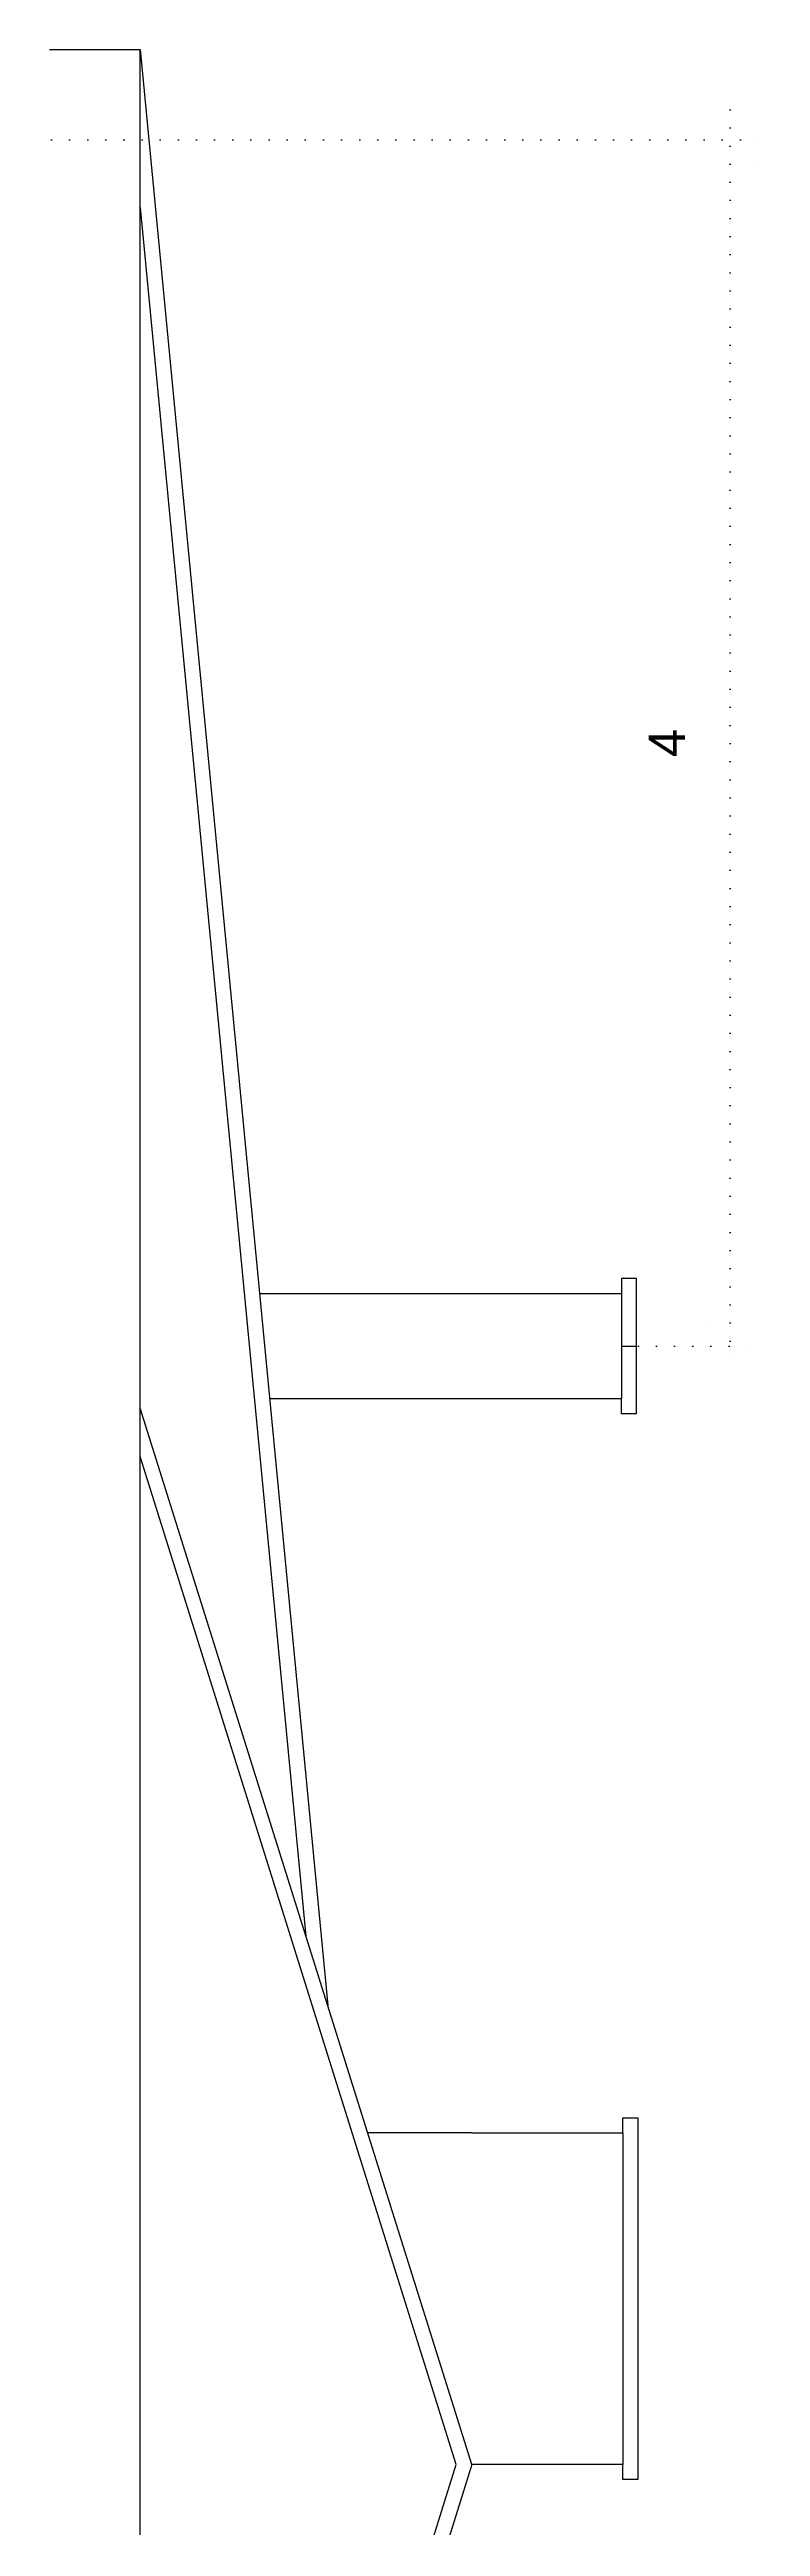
# Model space of a CAD drawing. Header units: millimetres. Extents: x -6247 to 53319, y -9113 to 41204.
# Drawn here: x 938 to 3295, y 19592 to 27814 of the extents above; entities that cross this region are included whole.
import ezdxf

# ---------------------------------------------------------------- set-up
doc = ezdxf.new("R2010")
doc.units = ezdxf.units.MM
doc.linetypes.add('ACAD_ISO07W100', pattern=[3, 0, -3])
doc.styles.get("Standard").update_dxf_attribs({"font": 'Arial.ttf', "height": 120})
doc.dimstyles.new('ISO-25', dxfattribs={"dimscale": 10, "dimtxt": 2.5, "dimasz": 15, "dimexe": 10, "dimexo": 0.625, "dimgap": 15, "dimtad": 1, "dimlfac": 0.001, "dimtxsty": 'Standard', "dimblk": 'OBLIQUE', "dimblk1": 'OBLIQUE', "dimblk2": 'OBLIQUE', "dimcen": 20, "dimdle": 10, "dimadec": 0, "dimazin": 0, "dimtfac": 1, "dimtmove": 0, "dimatfit": 3, "dimldrblk": 'OPEN90', "dimfxl": 1, "dimarcsym": 0})

# ---------------------------------------------------------------- blocks, each defined once
blk = doc.blocks.new('_Oblique')
at = {"color": 0, "linetype": 'ByBlock', "lineweight": -2}
blk.add_line((-0.5, -0.5), (0.5, 0.5), dxfattribs=at)
blk = doc.blocks.new('*D147')
at = {"color": 0, "linetype": 'ACAD_ISO07W100', "lineweight": -2, "ltscale": 20, "transparency": 16777216}
for p, q in [((3194.7, 27613.9), (3194.7, 23410.1)), ((944.5, 27513.9), (3294.7, 27513.9)), ((2890.1, 23510.1), (3294.7, 23510.1))]:
    blk.add_line(p, q, dxfattribs=at)
at = {"layer": 'Defpoints', "color": 0, "linetype": 'ACAD_ISO07W100', "ltscale": 20, "transparency": 16777216}
for p in [(938.2, 27513.9), (2883.8, 23510.1), (3194.7, 23510.1)]:
    blk.add_point(p, dxfattribs=at)
at = {"color": 0, "linetype": 'ACAD_ISO07W100', "lineweight": -2, "ltscale": 20, "transparency": 16777216, "xscale": 150, "yscale": 150, "zscale": 150}
for p, rotation in [((3194.7, 27513.9), 90), ((3194.7, 23510.1), 270)]:
    blk.add_blockref('_Oblique', p, dxfattribs=dict(at, rotation=rotation))
at = {"color": 0, "linetype": 'ACAD_ISO07W100', "ltscale": 20, "transparency": 16777216, "insert": (2984.7, 25512), "char_height": 120, "attachment_point": 5, "rotation": 90}
blk.add_mtext('4', dxfattribs=at)
blk = doc.blocks.new('_Open90')
at = {"color": 0, "linetype": 'ByBlock', "lineweight": -2}
for p, q in [((0, 0), (-1, 0)), ((-0.5, 0.5), (0, 0)), ((0, 0), (-0.5, -0.5))]:
    blk.add_line(p, q, dxfattribs=at)

msp = doc.modelspace()

# ---------------------------------------------------------------- linework, layer by layer
for p, q in [((938.249, 27813.923), (1238.249, 27813.923)), ((1238.249, 16273.923), (1238.249, 27813.923)), ((1238.249, 27813.923), (1860.268, 21321.488)), ((1238.249, 27289.72), (1787.963, 21551.929)), ((1633.822, 23685.057), (2600.363, 23685.057)), ((1633.822, 23685.057), (2833.822, 23685.057)), ((2883.822, 23735.057), (2833.822, 23735.057)), ((2833.822, 23735.057), (2833.822, 23685.057)), ((2833.822, 23685.057), (2833.822, 23335.057)), ((2883.822, 23285.057), (2883.822, 23735.057)), ((2833.822, 23510.057), (2883.822, 23510.057)), ((2338.153, 19798.419), (1238.249, 23303.923)), ((1238.249, 23143.923), (1238.249, 23303.923)), ((2600.363, 23335.057), (1667.354, 23335.057)), ((2833.822, 23335.057), (1667.354, 23335.057)), ((2833.822, 23285.057), (2833.822, 23335.057)), ((2883.822, 23285.057), (2833.822, 23285.057)), ((2285.653, 19798.016), (1238.249, 23143.923)), ((2338.153, 20898.419), (1993.012, 20898.419)), ((2338.153, 20898.419), (2838.153, 20898.419)), ((2838.153, 20898.419), (2838.153, 20948.419)), ((2838.153, 20948.419), (2888.153, 20948.419)), ((2838.153, 20898.419), (2838.153, 19798.419)), ((2888.153, 20948.419), (2888.153, 19748.419)), ((2338.153, 19798.419), (1238.249, 16273.923)), ((1238.249, 16441.295), (2285.653, 19798.016)), ((2838.153, 19798.419), (2338.153, 19798.419)), ((2838.153, 19748.419), (2838.153, 19798.419)), ((2888.153, 19748.419), (2838.153, 19748.419))]:
    msp.add_line(p, q)

# ---------------------------------------------------------------- dimensions: what is measured, and where the dimension line sits
at = {"linetype": 'ACAD_ISO07W100', "ltscale": 20}
dim = msp.add_linear_dim(base=(3194.67, 23510.057), p1=(938.249, 27513.923), p2=(2883.822, 23510.057), angle=90, dimstyle='ISO-25', dxfattribs=at)
dim.commit()
dim.dimension.update_dxf_attribs({"geometry": '*D147', "text_midpoint": (2984.67, 25511.99)})

doc.saveas('drawing.dxf')
